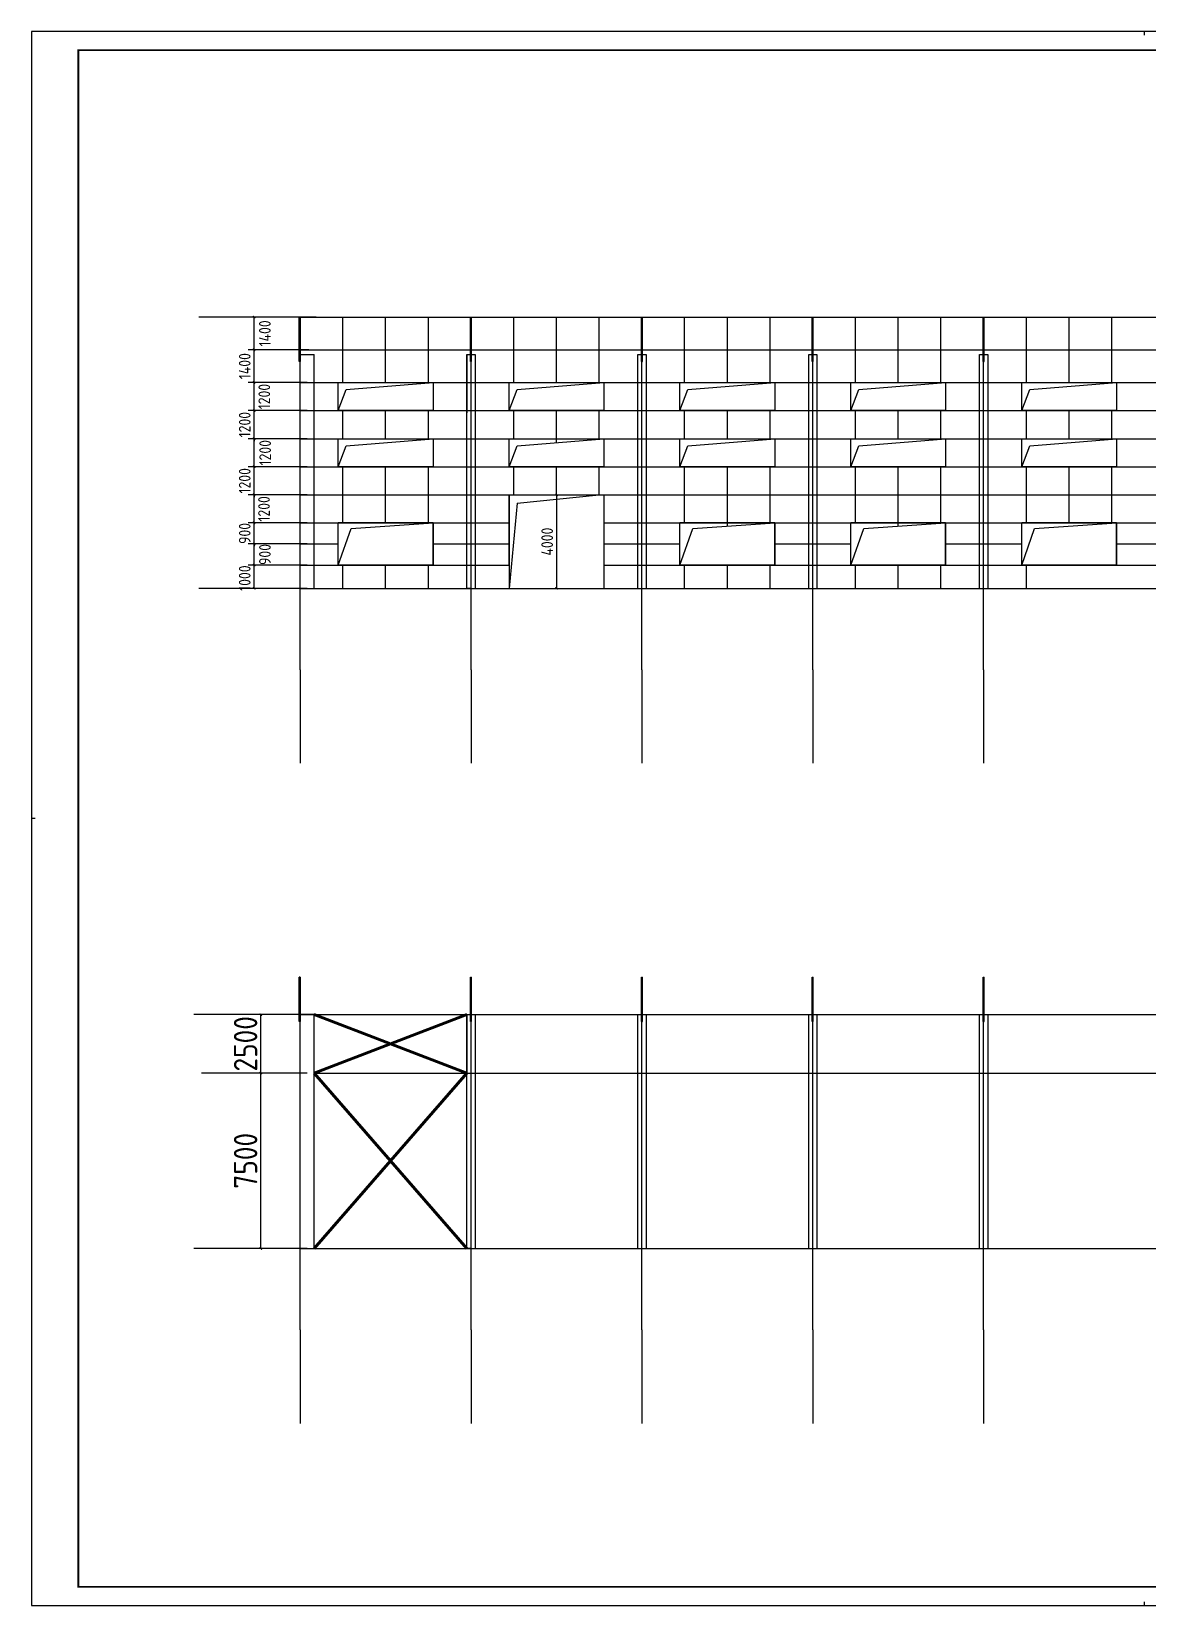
# Model space of a CAD drawing. Extents: x -9001 to 151288, y 75886 to 362543.
# Drawn here: x 56168 to 103852, y 76016 to 143296 of the extents above; entities that cross this region are included whole.
import ezdxf
from ezdxf.enums import TextEntityAlignment as Align

# ---------------------------------------------------------------- set-up
doc = ezdxf.new("R2010")
doc.units = 0
doc.header["$LTSCALE"] = 1000
doc.header["$MEASUREMENT"] = 0
for name, color, linetype in [('AXIS', 3, 'Continuous'), ('DOTE', 1, 'Continuous'), ('PUB_TITLE', 4, 'Continuous')]:
    doc.layers.add(name, color=color, linetype=linetype)
doc.styles.get("Standard").update_dxf_attribs({"font": 'gbenor.shx', "bigfont": 'gbcbig.shx'})
doc.dimstyles.get("Standard").update_dxf_attribs({"dimscale": 100, "dimtxt": 1, "dimasz": 1, "dimexe": 2.5, "dimexo": 3, "dimgap": 1.5, "dimtad": 1, "dimdec": 0, "dimzin": 0, "dimdsep": 46, "dimtxsty": 'Standard', "dimblk": 'ARCHTICK', "dimcen": 0.09, "dimadec": 0, "dimazin": 0, "dimtfac": 1, "dimtdec": 0, "dimtix": 1, "dimtmove": 2, "dimatfit": 3, "dimfxl": 1, "dimtolj": 1, "dimtzin": 0, "dimarcsym": 0})

# ---------------------------------------------------------------- blocks, each defined once
blk = doc.blocks.new('_ArchTick')
at = {"color": 0, "linetype": 'ByBlock', "const_width": 0.4}
blk.add_lwpolyline([(-0.5, -0.5), (0.5, 0.5)], dxfattribs=at)
blk = doc.blocks.new('*D811')
at = {"color": 0, "lineweight": -2}
for p, q in [((67951, 98775), (65716, 98775)), ((65966, 91275), (65966, 98775)), ((67951, 91275), (65716, 91275))]:
    blk.add_line(p, q, dxfattribs=at)
at = {"layer": 'Defpoints', "color": 0}
for p in [(65966, 98775), (68251, 98775), (68251, 91275)]:
    blk.add_point(p, dxfattribs=at)
at = {"color": 0, "lineweight": -2, "xscale": 100, "yscale": 100, "zscale": 100}
for p, rotation in [((65966, 98775), 90), ((65966, 91275), 270)]:
    blk.add_blockref('_ArchTick', p, dxfattribs=dict(at, rotation=rotation))
at = {"color": 0, "insert": (65316, 95025), "char_height": 1000, "attachment_point": 5, "rotation": 90}
blk.add_mtext('\\A1;7500', dxfattribs=at)
blk = doc.blocks.new('*D812')
at = {"color": 0, "lineweight": -2}
for p, q in [((67951, 101275), (65716, 101275)), ((65966, 98775), (65966, 101275)), ((67951, 98775), (65716, 98775))]:
    blk.add_line(p, q, dxfattribs=at)
at = {"layer": 'Defpoints', "color": 0}
for p in [(65966, 101275), (68251, 101275), (68251, 98775)]:
    blk.add_point(p, dxfattribs=at)
at = {"color": 0, "lineweight": -2, "xscale": 100, "yscale": 100, "zscale": 100}
for p, rotation in [((65966, 101275), 90), ((65966, 98775), 270)]:
    blk.add_blockref('_ArchTick', p, dxfattribs=dict(at, rotation=rotation))
at = {"color": 0, "insert": (65316, 100025), "char_height": 1000, "attachment_point": 5, "rotation": 90}
blk.add_mtext('\\A1;2500', dxfattribs=at)
blk = doc.blocks.new('$titleblk$00000167')
for p, q in [((-594.5, 839), (-594.5, 841)), ((-1187, 420.5), (-1189, 420.5)), ((-594.5, 0), (-594.5, 2))]:
    blk.add_line(p, q)
blk.add_lwpolyline([(-1189, 0), (0, 0), (0, 841), (-1189, 841)], close=True)
at = {"const_width": 1}
blk.add_lwpolyline([(-1164, 10), (-10, 10), (-10, 831), (-1164, 831)], close=True, dxfattribs=at)
at = {"flags": 4}
for tag, p in [('(扩展图名)', (-62.12, 184.1)), ('图名', (-62.12, 180.13)), ('日期', (-62.12, 172.03)), ('图号', (-62.12, 163.99)), ('比例', (-62.12, 156)), ('子项', (-59.56, 82.07)), ('工程名称', (-59.24, 70.19)), ('设计号', (-36.91, 28.62))]:
    blk.add_attdef(tag, text='', height=3.5, dxfattribs=at).set_placement(p, align=Align.CENTER)
for tag, p in [('设计人', (-64.84, 148.13)), ('负责人', (-64.71, 140.27)), ('主持人', (-64.73, 132.26)), ('校对人', (-64.28, 124.4)), ('审核人', (-63.96, 116.15)), ('审定人', (-64.16, 107.95)), ('所长', (-64.16, 99.76))]:
    blk.add_attdef(tag, p, '', height=3.5)
blk = doc.blocks.new('*D813')
at = {"color": 0, "lineweight": -2}
for p, q in [((67951, 120491), (65429, 120491)), ((65679, 119491), (65679, 120491)), ((67951, 119491), (65429, 119491))]:
    blk.add_line(p, q, dxfattribs=at)
at = {"layer": 'Defpoints', "color": 0}
for p in [(65679, 120491), (68251, 120491), (68251, 119491)]:
    blk.add_point(p, dxfattribs=at)
at = {"color": 0, "lineweight": -2, "xscale": 100, "yscale": 100, "zscale": 100}
for p, rotation in [((65679, 120491), 90), ((65679, 119491), 270)]:
    blk.add_blockref('_ArchTick', p, dxfattribs=dict(at, rotation=rotation))
at = {"color": 0, "insert": (65279, 119931), "char_height": 500, "attachment_point": 5, "rotation": 90}
blk.add_mtext('\\A1;1000', dxfattribs=at)
blk = doc.blocks.new('*D814')
at = {"color": 0, "lineweight": -2}
for p, q in [((67951, 122291), (65429, 122291)), ((65679, 122291), (65679, 122391)), ((65679, 121391), (65679, 122291)), ((67951, 121391), (65429, 121391)), ((65679, 121391), (65679, 121291))]:
    blk.add_line(p, q, dxfattribs=at)
at = {"layer": 'Defpoints', "color": 0}
for p in [(65679, 122291), (68251, 122291), (68251, 121391)]:
    blk.add_point(p, dxfattribs=at)
at = {"color": 0, "lineweight": -2, "xscale": 100, "yscale": 100, "zscale": 100}
for p, rotation in [((65679, 122291), 270), ((65679, 121391), 90)]:
    blk.add_blockref('_ArchTick', p, dxfattribs=dict(at, rotation=rotation))
at = {"color": 0, "insert": (65279, 121841), "char_height": 500, "attachment_point": 5, "rotation": 90}
blk.add_mtext('\\A1;900', dxfattribs=at)
blk = doc.blocks.new('*D815')
at = {"color": 0, "lineweight": -2}
for p, q in [((67951, 123491), (65429, 123491)), ((65679, 122291), (65679, 123491)), ((67951, 122291), (65429, 122291))]:
    blk.add_line(p, q, dxfattribs=at)
at = {"layer": 'Defpoints', "color": 0}
for p in [(65679, 123491), (68251, 123491), (68251, 122291)]:
    blk.add_point(p, dxfattribs=at)
at = {"color": 0, "lineweight": -2, "xscale": 100, "yscale": 100, "zscale": 100}
for p, rotation in [((65679, 123491), 90), ((65679, 122291), 270)]:
    blk.add_blockref('_ArchTick', p, dxfattribs=dict(at, rotation=rotation))
at = {"color": 0, "insert": (66102, 122891), "char_height": 500, "attachment_point": 5, "rotation": 90}
blk.add_mtext('\\A1;1200', dxfattribs=at)
blk = doc.blocks.new('*D816')
at = {"color": 0, "lineweight": -2}
for p, q in [((67951, 124691), (65429, 124691)), ((65679, 124691), (65679, 124791)), ((65679, 123491), (65679, 124691)), ((67951, 123491), (65429, 123491)), ((65679, 123491), (65679, 123391))]:
    blk.add_line(p, q, dxfattribs=at)
at = {"layer": 'Defpoints', "color": 0}
for p in [(65679, 124691), (68251, 124691), (68251, 123491)]:
    blk.add_point(p, dxfattribs=at)
at = {"color": 0, "lineweight": -2, "xscale": 100, "yscale": 100, "zscale": 100}
for p, rotation in [((65679, 124691), 270), ((65679, 123491), 90)]:
    blk.add_blockref('_ArchTick', p, dxfattribs=dict(at, rotation=rotation))
at = {"color": 0, "insert": (65279, 124091), "char_height": 500, "attachment_point": 5, "rotation": 90}
blk.add_mtext('\\A1;1200', dxfattribs=at)
blk = doc.blocks.new('*D817')
at = {"color": 0, "lineweight": -2}
for p, q in [((67951, 125891), (65429, 125891)), ((65679, 124691), (65679, 125891)), ((67951, 124691), (65429, 124691))]:
    blk.add_line(p, q, dxfattribs=at)
at = {"layer": 'Defpoints', "color": 0}
for p in [(65679, 125891), (68251, 125891), (68251, 124691)]:
    blk.add_point(p, dxfattribs=at)
at = {"color": 0, "lineweight": -2, "xscale": 100, "yscale": 100, "zscale": 100}
for p, rotation in [((65679, 125891), 90), ((65679, 124691), 270)]:
    blk.add_blockref('_ArchTick', p, dxfattribs=dict(at, rotation=rotation))
at = {"color": 0, "insert": (66152, 125291), "char_height": 500, "attachment_point": 5, "rotation": 90}
blk.add_mtext('\\A1;1200', dxfattribs=at)
blk = doc.blocks.new('*D818')
at = {"color": 0, "lineweight": -2}
for p, q in [((65679, 127091), (65679, 127191)), ((67951, 127091), (65429, 127091)), ((65679, 125891), (65679, 127091)), ((67951, 125891), (65429, 125891)), ((65679, 125891), (65679, 125791))]:
    blk.add_line(p, q, dxfattribs=at)
at = {"layer": 'Defpoints', "color": 0}
for p in [(65679, 127091), (68251, 127091), (68251, 125891)]:
    blk.add_point(p, dxfattribs=at)
at = {"color": 0, "lineweight": -2, "xscale": 100, "yscale": 100, "zscale": 100}
for p, rotation in [((65679, 127091), 270), ((65679, 125891), 90)]:
    blk.add_blockref('_ArchTick', p, dxfattribs=dict(at, rotation=rotation))
at = {"color": 0, "insert": (65279, 126491), "char_height": 500, "attachment_point": 5, "rotation": 90}
blk.add_mtext('\\A1;1200', dxfattribs=at)
blk = doc.blocks.new('*D819')
at = {"color": 0, "lineweight": -2}
for p, q in [((67951, 128291), (65429, 128291)), ((65679, 127091), (65679, 128291)), ((67951, 127091), (65429, 127091))]:
    blk.add_line(p, q, dxfattribs=at)
at = {"layer": 'Defpoints', "color": 0}
for p in [(65679, 128291), (68251, 128291), (68251, 127091)]:
    blk.add_point(p, dxfattribs=at)
at = {"color": 0, "lineweight": -2, "xscale": 100, "yscale": 100, "zscale": 100}
for p, rotation in [((65679, 128291), 90), ((65679, 127091), 270)]:
    blk.add_blockref('_ArchTick', p, dxfattribs=dict(at, rotation=rotation))
at = {"color": 0, "insert": (66114, 127691), "char_height": 500, "attachment_point": 5, "rotation": 90}
blk.add_mtext('\\A1;1200', dxfattribs=at)
blk = doc.blocks.new('*D820')
at = {"color": 0, "lineweight": -2}
for p, q in [((68012, 129691), (65429, 129691)), ((65679, 128291), (65679, 129691)), ((67951, 128291), (65429, 128291))]:
    blk.add_line(p, q, dxfattribs=at)
at = {"layer": 'Defpoints', "color": 0}
for p in [(65679, 129691), (68312, 129691), (68251, 128291)]:
    blk.add_point(p, dxfattribs=at)
at = {"color": 0, "lineweight": -2, "xscale": 100, "yscale": 100, "zscale": 100}
for p, rotation in [((65679, 129691), 90), ((65679, 128291), 270)]:
    blk.add_blockref('_ArchTick', p, dxfattribs=dict(at, rotation=rotation))
at = {"color": 0, "insert": (65279, 128991), "char_height": 500, "attachment_point": 5, "rotation": 90}
blk.add_mtext('\\A1;1400', dxfattribs=at)
blk = doc.blocks.new('*D821')
at = {"color": 0, "lineweight": -2}
for p, q in [((68337, 131091), (65429, 131091)), ((65679, 129691), (65679, 131091)), ((68012, 129691), (65429, 129691))]:
    blk.add_line(p, q, dxfattribs=at)
at = {"layer": 'Defpoints', "color": 0}
for p in [(65679, 131091), (68637, 131091), (68312, 129691)]:
    blk.add_point(p, dxfattribs=at)
at = {"color": 0, "lineweight": -2, "xscale": 100, "yscale": 100, "zscale": 100}
for p, rotation in [((65679, 131091), 90), ((65679, 129691), 270)]:
    blk.add_blockref('_ArchTick', p, dxfattribs=dict(at, rotation=rotation))
at = {"color": 0, "insert": (66139, 130391), "char_height": 500, "attachment_point": 5, "rotation": 90}
blk.add_mtext('\\A1;1400', dxfattribs=at)
blk = doc.blocks.new('*D822')
at = {"color": 0, "lineweight": -2}
for p, q in [((78301, 123491), (78351, 123491)), ((78601, 123491), (78601, 119491)), ((78301, 119491), (78351, 119491))]:
    blk.add_line(p, q, dxfattribs=at)
at = {"layer": 'Defpoints', "color": 0}
for p in [(78601, 123491), (78601, 119491), (78601, 119491)]:
    blk.add_point(p, dxfattribs=at)
at = {"color": 0, "lineweight": -2, "xscale": 100, "yscale": 100, "zscale": 100}
for p, rotation in [((78601, 123491), 90), ((78601, 119491), 270)]:
    blk.add_blockref('_ArchTick', p, dxfattribs=dict(at, rotation=rotation))
at = {"color": 0, "insert": (78201, 121491), "char_height": 500, "attachment_point": 5, "rotation": 90}
blk.add_mtext('\\A1;4000', dxfattribs=at)
blk = doc.blocks.new('*D824')
at = {"color": 0, "lineweight": -2}
for p, q in [((67351, 121391), (65429, 121391)), ((65679, 120491), (65679, 121391)), ((67351, 120491), (65429, 120491))]:
    blk.add_line(p, q, dxfattribs=at)
at = {"layer": 'Defpoints', "color": 0}
for p in [(65679, 121391), (67651, 121391), (67651, 120491)]:
    blk.add_point(p, dxfattribs=at)
at = {"color": 0, "lineweight": -2, "xscale": 100, "yscale": 100, "zscale": 100}
for p, rotation in [((65679, 121391), 90), ((65679, 120491), 270)]:
    blk.add_blockref('_ArchTick', p, dxfattribs=dict(at, rotation=rotation))
at = {"color": 0, "insert": (66142, 120941), "char_height": 500, "attachment_point": 5, "rotation": 90}
blk.add_mtext('\\A1;900', dxfattribs=at)

msp = doc.modelspace()

# ---------------------------------------------------------------- linework, layer by layer
for p, q in [((67610.6, 131090.9), (63316.6, 131090.9)), ((67610.6, 129190.9), (67610.6, 131090.9)), ((67650.6, 131090.9), (67610.6, 131090.9)), ((67650.6, 131090.9), (67650.6, 129490.9)), ((74930.6, 129190.9), (74930.6, 131090.9)), ((74930.6, 131090.9), (74970.6, 131090.9)), ((74970.6, 129190.9), (74970.6, 131090.9)), ((82228.6, 129190.9), (82228.6, 131090.9)), ((82268.6, 129190.9), (82268.6, 131090.9)), ((89528.6, 129190.9), (89528.6, 131090.9)), ((89568.6, 129190.9), (89568.6, 131090.9)), ((96828.6, 129190.9), (96828.6, 131090.9)), ((96868.6, 129190.9), (96868.6, 131090.9)), ((67650.6, 129190.9), (67610.6, 129190.9)), ((67650.6, 129490.9), (68250.6, 129490.9)), ((67650.6, 119490.9), (67650.6, 129490.9)), ((67650.6, 119490.9), (67650.6, 129490.9)), ((67650.6, 129490.9), (67650.6, 129190.9)), ((67650.6, 119490.9), (67650.6, 129490.9)), ((68250.6, 119490.9), (68250.6, 129490.9)), ((74775.6, 119490.9), (74775.6, 129490.9)), ((74775.6, 129490.9), (74775.6, 126990.9)), ((74775.6, 129490.9), (75125.6, 129490.9)), ((74950.6, 129190.9), (74930.6, 129190.9)), ((74950.6, 129490.9), (74950.6, 129190.9)), ((74950.6, 129190.9), (74970.6, 129190.9)), ((75125.6, 129490.9), (75125.6, 119490.9)), ((82075.6, 119490.9), (82075.6, 129490.9)), ((82075.6, 129490.9), (82425.6, 129490.9)), ((82248.6, 129190.9), (82228.6, 129190.9)), ((82248.6, 129490.9), (82248.6, 129190.9)), ((82248.6, 129190.9), (82268.6, 129190.9)), ((82425.6, 129490.9), (82425.6, 119490.9)), ((89375.6, 119490.9), (89375.6, 129490.9)), ((89375.6, 129490.9), (89725.6, 129490.9)), ((89548.6, 129190.9), (89528.6, 129190.9)), ((89548.6, 129490.9), (89548.6, 129190.9)), ((89548.6, 129190.9), (89568.6, 129190.9)), ((89725.6, 129490.9), (89725.6, 119490.9)), ((96675.6, 119490.9), (96675.6, 129490.9)), ((96675.6, 129490.9), (97025.6, 129490.9)), ((96848.6, 129190.9), (96828.6, 129190.9)), ((96848.6, 129490.9), (96848.6, 129190.9)), ((96848.6, 129190.9), (96868.6, 129190.9)), ((97025.6, 129490.9), (97025.6, 119490.9)), ((69275.6, 127090.9), (69275.6, 128290.9)), ((69275.6, 128290.9), (73325.6, 128290.9)), ((69275.6, 127090.9), (69617.6, 127986.9)), ((69617.6, 127986.9), (73325.6, 128290.9)), ((73325.6, 128290.9), (73325.6, 127090.9)), ((76575.6, 127090.9), (76575.6, 128290.9)), ((76575.6, 128290.9), (80625.6, 128290.9)), ((76575.6, 127090.9), (76917.6, 127986.9)), ((76917.6, 127986.9), (80625.6, 128290.9)), ((80625.6, 128290.9), (80625.6, 127090.9)), ((83875.6, 127090.9), (83875.6, 128290.9)), ((83875.6, 128290.9), (87925.6, 128290.9)), ((83875.6, 127090.9), (84217.6, 127986.9)), ((84217.6, 127986.9), (87925.6, 128290.9)), ((87925.6, 128290.9), (87925.6, 127090.9)), ((91175.6, 127090.9), (91175.6, 128290.9)), ((91175.6, 128290.9), (95225.6, 128290.9)), ((91175.6, 127090.9), (91517.6, 127986.9)), ((91517.6, 127986.9), (95225.6, 128290.9)), ((95225.6, 128290.9), (95225.6, 127090.9)), ((98475.6, 127090.9), (98475.6, 128290.9)), ((98475.6, 128290.9), (102525.6, 128290.9)), ((98475.6, 127090.9), (98817.6, 127986.9)), ((98817.6, 127986.9), (102525.6, 128290.9)), ((102525.6, 128290.9), (102525.6, 127090.9)), ((73325.6, 127090.9), (69275.6, 127090.9)), ((80625.6, 127090.9), (76575.6, 127090.9)), ((87925.6, 127090.9), (83875.6, 127090.9)), ((95225.6, 127090.9), (91175.6, 127090.9)), ((102525.6, 127090.9), (98475.6, 127090.9)), ((69275.6, 124690.9), (69275.6, 125890.9)), ((69275.6, 125890.9), (73325.6, 125890.9)), ((69617.6, 125586.9), (73325.6, 125890.9)), ((73325.6, 125890.9), (73325.6, 124690.9)), ((76575.6, 124690.9), (76575.6, 125890.9)), ((76575.6, 125890.9), (80625.6, 125890.9)), ((76917.6, 125586.9), (80625.6, 125890.9)), ((80625.6, 125890.9), (80625.6, 124690.9)), ((83875.6, 124690.9), (83875.6, 125890.9)), ((83875.6, 125890.9), (87925.6, 125890.9)), ((84217.6, 125586.9), (87925.6, 125890.9)), ((87925.6, 125890.9), (87925.6, 124690.9)), ((91175.6, 124690.9), (91175.6, 125890.9)), ((91175.6, 125890.9), (95225.6, 125890.9)), ((91517.6, 125586.9), (95225.6, 125890.9)), ((95225.6, 125890.9), (95225.6, 124690.9)), ((98475.6, 124690.9), (98475.6, 125890.9)), ((98475.6, 125890.9), (102525.6, 125890.9)), ((98817.6, 125586.9), (102525.6, 125890.9)), ((102525.6, 125890.9), (102525.6, 124690.9)), ((69275.6, 124690.9), (69617.6, 125586.9)), ((76575.6, 124690.9), (76917.6, 125586.9)), ((83875.6, 124690.9), (84217.6, 125586.9)), ((91175.6, 124690.9), (91517.6, 125586.9)), ((98475.6, 124690.9), (98817.6, 125586.9)), ((73325.6, 124690.9), (69275.6, 124690.9)), ((80625.6, 124690.9), (76575.6, 124690.9)), ((87925.6, 124690.9), (83875.6, 124690.9)), ((95225.6, 124690.9), (91175.6, 124690.9)), ((102525.6, 124690.9), (98475.6, 124690.9)), ((76575.6, 120490.9), (76575.6, 123490.9)), ((76575.6, 123490.9), (80625.6, 123490.9)), ((76575.6, 123490.9), (76575.6, 119490.9)), ((76917.6, 123136.4), (76575.6, 119490.9)), ((76917.6, 123136.4), (80425.6, 123490.9)), ((80625.6, 123490.9), (80625.6, 120490.9)), ((80625.6, 123490.9), (80625.6, 119490.9)), ((69275.6, 120490.9), (69275.6, 122290.9)), ((69275.6, 122290.9), (73325.6, 122290.9)), ((73325.6, 122290.9), (69275.6, 122290.9)), ((69275.6, 120490.9), (69826.6, 122048.9)), ((69826.6, 122048.9), (73325.6, 122290.9)), ((73325.6, 122290.9), (73325.6, 120490.9)), ((73325.6, 120490.9), (73325.6, 122290.9)), ((83875.6, 120490.9), (83875.6, 122290.9)), ((83875.6, 122290.9), (87925.6, 122290.9)), ((83875.6, 120490.9), (83875.6, 122290.9)), ((83875.6, 122290.9), (87925.6, 122290.9)), ((87925.6, 122290.9), (83875.6, 122290.9)), ((83875.6, 120490.9), (84426.6, 122048.9)), ((83875.6, 120490.9), (84426.6, 122048.9)), ((84426.6, 122048.9), (87925.6, 122290.9)), ((84426.6, 122048.9), (87925.6, 122290.9)), ((87925.6, 122290.9), (87925.6, 120490.9)), ((87925.6, 122290.9), (87925.6, 120490.9)), ((87925.6, 120490.9), (87925.6, 122290.9)), ((91175.6, 120490.9), (91175.6, 122290.9)), ((91175.6, 122290.9), (95225.6, 122290.9)), ((91175.6, 120490.9), (91175.6, 122290.9)), ((91175.6, 122290.9), (95225.6, 122290.9)), ((95225.6, 122290.9), (91175.6, 122290.9)), ((91175.6, 120490.9), (91726.6, 122048.9)), ((91175.6, 120490.9), (91726.6, 122048.9)), ((91726.6, 122048.9), (95225.6, 122290.9)), ((91726.6, 122048.9), (95225.6, 122290.9)), ((95225.6, 122290.9), (95225.6, 120490.9)), ((95225.6, 122290.9), (95225.6, 120490.9)), ((95225.6, 120490.9), (95225.6, 122290.9)), ((98475.6, 120490.9), (98475.6, 122290.9)), ((98475.6, 122290.9), (102525.6, 122290.9)), ((98475.6, 120490.9), (98475.6, 122290.9)), ((98475.6, 122290.9), (102525.6, 122290.9)), ((102525.6, 122290.9), (98475.6, 122290.9)), ((98475.6, 120490.9), (99026.6, 122048.9)), ((98475.6, 120490.9), (99026.6, 122048.9)), ((99026.6, 122048.9), (102525.6, 122290.9)), ((99026.6, 122048.9), (102525.6, 122290.9)), ((102525.6, 122290.9), (102525.6, 120490.9)), ((102525.6, 122290.9), (102525.6, 120490.9)), ((102525.6, 120490.9), (102525.6, 122290.9)), ((73325.6, 120490.9), (69275.6, 120490.9)), ((69275.6, 120490.9), (73325.6, 120490.9)), ((87925.6, 120490.9), (83875.6, 120490.9)), ((87925.6, 120490.9), (83875.6, 120490.9)), ((83875.6, 120490.9), (87925.6, 120490.9)), ((95225.6, 120490.9), (91175.6, 120490.9)), ((95225.6, 120490.9), (91175.6, 120490.9)), ((91175.6, 120490.9), (95225.6, 120490.9)), ((102525.6, 120490.9), (98475.6, 120490.9)), ((102525.6, 120490.9), (98475.6, 120490.9)), ((98475.6, 120490.9), (102525.6, 120490.9)), ((67650.6, 119490.9), (63317.6, 119490.9)), ((67650.6, 119490.9), (140650.6, 119490.9)), ((67650.6, 119490.9), (68250.6, 119490.9)), ((74950.6, 119490.9), (74775.6, 119490.9)), ((67610.6, 100974.9), (67610.6, 102874.9)), ((67650.6, 102874.9), (67610.6, 102874.9)), ((67650.6, 102874.9), (67650.6, 101274.9)), ((74930.6, 100974.9), (74930.6, 102874.9)), ((74930.6, 102874.9), (74970.6, 102874.9)), ((74970.6, 100974.9), (74970.6, 102874.9)), ((82230.6, 100974.9), (82230.6, 102874.9)), ((82230.6, 102874.9), (82270.6, 102874.9)), ((82270.6, 100974.9), (82270.6, 102874.9)), ((89530.6, 100974.9), (89530.6, 102874.9)), ((89530.6, 102874.9), (89570.6, 102874.9)), ((89570.6, 100974.9), (89570.6, 102874.9)), ((96830.6, 100974.9), (96830.6, 102874.9)), ((96830.6, 102874.9), (96870.6, 102874.9)), ((96870.6, 100974.9), (96870.6, 102874.9)), ((68250.6, 101274.9), (63109.1, 101274.9)), ((67650.6, 100974.9), (67610.6, 100974.9)), ((67650.6, 101274.9), (140650.6, 101274.9)), ((67650.6, 91274.9), (67650.6, 101274.9)), ((67650.6, 91274.9), (67650.6, 101274.9)), ((67650.6, 101274.9), (67650.6, 100974.9)), ((68250.6, 91274.9), (68250.6, 101274.9)), ((74775.6, 91274.9), (74775.6, 101274.9)), ((74775.6, 101274.9), (74775.6, 98774.9)), ((74950.6, 100974.9), (74930.6, 100974.9)), ((74950.6, 101274.9), (74950.6, 100974.9)), ((74950.6, 100974.9), (74970.6, 100974.9)), ((75125.6, 101274.9), (75125.6, 91274.9)), ((82075.6, 91274.9), (82075.6, 101274.9)), ((82250.6, 100974.9), (82230.6, 100974.9)), ((82250.6, 101274.9), (82250.6, 100974.9)), ((82250.6, 100974.9), (82270.6, 100974.9)), ((82425.6, 101274.9), (82425.6, 91274.9)), ((89375.6, 91274.9), (89375.6, 101274.9)), ((89550.6, 100974.9), (89530.6, 100974.9)), ((89550.6, 101274.9), (89550.6, 100974.9)), ((89550.6, 100974.9), (89570.6, 100974.9)), ((89725.6, 101274.9), (89725.6, 91274.9)), ((96675.6, 91274.9), (96675.6, 101274.9)), ((96850.6, 100974.9), (96830.6, 100974.9)), ((96850.6, 101274.9), (96850.6, 100974.9)), ((96850.6, 100974.9), (96870.6, 100974.9)), ((97025.6, 101274.9), (97025.6, 91274.9)), ((67650.6, 98774.9), (63434.6, 98774.9)), ((68250.6, 98774.9), (140650.6, 98774.9)), ((67650.6, 91274.9), (63105.6, 91274.9)), ((67650.6, 91274.9), (140650.6, 91274.9)), ((67650.6, 91274.9), (68250.6, 91274.9)), ((74950.6, 91274.9), (74775.6, 91274.9))]:
    msp.add_line(p, q)
at = {"color": 2}
for p, q in [((67650.6, 131090.9), (140650.6, 131090.9)), ((67650.6, 129690.9), (140650.6, 129690.9)), ((67650.6, 128290.9), (140650.6, 128290.9)), ((67650.6, 127090.9), (140650.6, 127090.9)), ((67650.6, 125890.9), (140650.6, 125890.9)), ((67650.6, 124690.9), (140650.6, 124690.9)), ((67650.6, 123490.9), (140650.6, 123490.9)), ((67650.6, 122290.9), (76575.6, 122290.9)), ((80625.6, 122290.9), (127675.6, 122290.9)), ((67650.6, 121390.9), (69275.6, 121390.9)), ((73325.6, 121390.9), (76575.6, 121390.9)), ((80625.6, 121390.9), (83875.6, 121390.9)), ((87925.6, 121390.9), (91175.6, 121390.9)), ((95225.6, 121390.9), (98475.6, 121390.9)), ((102525.6, 121390.9), (105775.6, 121390.9)), ((67650.6, 120490.9), (76575.6, 120490.9)), ((80625.6, 120490.9), (127769.4, 120490.9))]:
    msp.add_line(p, q, dxfattribs=at)
at = {"color": 5}
for p, q in [((69475.6, 128290.9), (69475.6, 131090.9)), ((71300.6, 128290.9), (71300.6, 131090.9)), ((73125.6, 128290.9), (73125.6, 131090.9)), ((76775.6, 128290.9), (76775.6, 131090.9)), ((78600.6, 128290.9), (78600.6, 131090.9)), ((80425.6, 128290.9), (80425.6, 131090.9)), ((84075.6, 128290.9), (84075.6, 131090.9)), ((85900.6, 128290.9), (85900.6, 131090.9)), ((87725.6, 128274.5), (87725.6, 131090.9)), ((91375.6, 128290.9), (91375.6, 131090.9)), ((93200.6, 128290.9), (93200.6, 131090.9)), ((95025.6, 128290.9), (95025.6, 131090.9)), ((98675.6, 128290.9), (98675.6, 131090.9)), ((100500.6, 128290.9), (100500.6, 131090.9)), ((102325.6, 128290.9), (102325.6, 131090.9)), ((69475.6, 125890.9), (69475.6, 127090.9)), ((71300.6, 125890.9), (71300.6, 127090.9)), ((73125.6, 125890.9), (73125.6, 127090.9)), ((76775.6, 125890.9), (76775.6, 127090.9)), ((76775.6, 125890.9), (76775.6, 127090.9)), ((78600.6, 125890.9), (78600.6, 127090.9)), ((78600.6, 125724.9), (78600.6, 127090.9)), ((80425.6, 125890.9), (80425.6, 127090.9)), ((80425.6, 125890.9), (80425.6, 127090.9)), ((84075.6, 125890.9), (84075.6, 127090.9)), ((84075.6, 125890.9), (84075.6, 127090.9)), ((85900.6, 125890.9), (85900.6, 127090.9)), ((85900.6, 125890.9), (85900.6, 127090.9)), ((87725.6, 125890.9), (87725.6, 127090.9)), ((87725.6, 125874.5), (87725.6, 127090.9)), ((91375.6, 125890.9), (91375.6, 127090.9)), ((91375.6, 125890.9), (91375.6, 127090.9)), ((93200.6, 125890.9), (93200.6, 127090.9)), ((93200.6, 125890.9), (93200.6, 127090.9)), ((95025.6, 125890.9), (95025.6, 127090.9)), ((95025.6, 125890.9), (95025.6, 127090.9)), ((98675.6, 125890.9), (98675.6, 127090.9)), ((98675.6, 125890.9), (98675.6, 127090.9)), ((100500.6, 125890.9), (100500.6, 127090.9)), ((100500.6, 125890.9), (100500.6, 127090.9)), ((102325.6, 125890.9), (102325.6, 127090.9)), ((102325.6, 125890.9), (102325.6, 127090.9)), ((69475.6, 122290.9), (69475.6, 124690.9)), ((71300.6, 122290.9), (71300.6, 124690.9)), ((73125.6, 122290.9), (73125.6, 124690.9)), ((76775.6, 123490.9), (76775.6, 124690.9)), ((78600.6, 123490.9), (78600.6, 124690.9)), ((80425.6, 123490.9), (80425.6, 124690.9)), ((84075.6, 122290.9), (84075.6, 124690.9)), ((84075.6, 122290.9), (84075.6, 124690.9)), ((85900.6, 122290.9), (85900.6, 124690.9)), ((85900.6, 122150.9), (85900.6, 124690.9)), ((87725.6, 122290.9), (87725.6, 124690.9)), ((87725.6, 122277.1), (87725.6, 124690.9)), ((91375.6, 122290.9), (91375.6, 124690.9)), ((91375.6, 122290.9), (91375.6, 124690.9)), ((93200.6, 122290.9), (93200.6, 124690.9)), ((93200.6, 122150.9), (93200.6, 124690.9)), ((95025.6, 122290.9), (95025.6, 124690.9)), ((95025.6, 122290.9), (95025.6, 124690.9)), ((98675.6, 122290.9), (98675.6, 124690.9)), ((98675.6, 122290.9), (98675.6, 124690.9)), ((100500.6, 122290.9), (100500.6, 124690.9)), ((102325.6, 122290.9), (102325.6, 124690.9)), ((69475.6, 119490.9), (69475.6, 120490.9)), ((71300.6, 119490.9), (71300.6, 120490.9)), ((73125.6, 119490.9), (73125.6, 120490.9)), ((84075.6, 119490.9), (84075.6, 120490.9)), ((85900.6, 119490.9), (85900.6, 120490.9)), ((87725.6, 119490.9), (87725.6, 120490.9)), ((91375.6, 119490.9), (91375.6, 120490.9)), ((93200.6, 119490.9), (93200.6, 120490.9)), ((95025.6, 119490.9), (95025.6, 120490.9)), ((98675.6, 119490.9), (98675.6, 120490.9))]:
    msp.add_line(p, q, dxfattribs=at)
at = {"lineweight": 60, "ltscale": 10}
for p, q in [((68250.6, 98774.9), (74775.6, 101274.9)), ((74775.6, 98774.9), (68250.6, 101274.9)), ((68250.6, 98774.9), (74775.6, 91274.9)), ((68250.6, 91274.9), (74775.6, 98774.9))]:
    msp.add_line(p, q, dxfattribs=at)
at = {"layer": 'AXIS'}
for p, q in [((67650.6, 116013.9), (67650.6, 112013.9)), ((74950.6, 116013.9), (74950.6, 112013.9)), ((82250.6, 116013.9), (82250.6, 112013.9)), ((89550.6, 116013.9), (89550.6, 112013.9)), ((96850.6, 116013.9), (96850.6, 112013.9)), ((67650.6, 87797.9), (67650.6, 83797.9)), ((74950.6, 87797.9), (74950.6, 83797.9)), ((82250.6, 87797.9), (82250.6, 83797.9)), ((89550.6, 87797.9), (89550.6, 83797.9)), ((96850.6, 87797.9), (96850.6, 83797.9))]:
    msp.add_line(p, q, dxfattribs=at)
at = {"layer": 'DOTE'}
for p, q in [((67650.6, 116013.9), (67650.6, 129490.9)), ((74950.6, 116013.9), (74950.6, 129490.9)), ((82250.6, 116013.9), (82250.6, 129490.9)), ((89550.6, 116013.9), (89550.6, 129490.9)), ((96850.6, 116013.9), (96850.6, 129490.9)), ((67650.6, 87797.9), (67650.6, 101274.9)), ((74950.6, 87797.9), (74950.6, 101274.9)), ((82250.6, 87797.9), (82250.6, 101274.9)), ((89550.6, 87797.9), (89550.6, 101274.9)), ((96850.6, 87797.9), (96850.6, 101274.9))]:
    msp.add_line(p, q, dxfattribs=at)

# ---------------------------------------------------------------- block references
at = {"layer": 'PUB_TITLE', "xscale": 80, "yscale": 80, "zscale": 80}
msp.add_blockref('$titleblk$00000167', (151288.1, 76015.8), dxfattribs=at)

# ---------------------------------------------------------------- dimensions: what is measured, and where the dimension line sits
for base, p1, p2, picture, middle in [((65679.3, 131090.9), (68311.6, 129690.9), (68636.6, 131090.9), '*D821', (66139.3, 130390.9)), ((65679.3, 128290.9), (68250.6, 127090.9), (68250.6, 128290.9), '*D819', (66114.3, 127690.9)), ((65679.3, 125890.9), (68250.6, 124690.9), (68250.6, 125890.9), '*D817', (66151.8, 125290.9)), ((65679.3, 123490.9), (68250.6, 122290.9), (68250.6, 123490.9), '*D815', (66102.3, 122890.9)), ((65679.3, 121390.9), (67650.6, 120490.9), (67650.6, 121390.9), '*D824', (66142.1, 120940.9)), ((65679.3, 120490.9), (68250.6, 119490.9), (68250.6, 120490.9), '*D813', (65279.3, 119930.9))]:
    dim = msp.add_linear_dim(base=base, p1=p1, p2=p2, angle=90, dimstyle='Standard', override={"dimtxt": 5})
    dim.commit()
    dim.dimension.update_dxf_attribs({"geometry": picture, "text_midpoint": middle, "dimtype": 160})
for base, p1, p2, override, picture, middle in [((65679.3, 129690.9), (68250.6, 128290.9), (68311.6, 129690.9), {"dimtxt": 5}, '*D820', (65279.3, 128990.9)), ((65679.3, 127090.9), (68250.6, 125890.9), (68250.6, 127090.9), {"dimtxt": 5}, '*D818', (65279.3, 126490.9)), ((65679.3, 124690.9), (68250.6, 123490.9), (68250.6, 124690.9), {"dimtxt": 5}, '*D816', (65279.3, 124090.9)), ((78600.6, 119490.9), (78600.6, 123490.9), (78600.6, 119490.9), {"dimtxt": 5}, '*D822', (78200.6, 121490.9)), ((65679.3, 122290.9), (68250.6, 121390.9), (68250.6, 122290.9), {"dimtxt": 5}, '*D814', (65279.3, 121840.9)), ((65965.6, 101274.9), (68250.6, 98774.9), (68250.6, 101274.9), {"dimtxt": 10}, '*D812', (65315.6, 100024.9)), ((65965.6, 98774.9), (68250.6, 91274.9), (68250.6, 98774.9), {"dimtxt": 10}, '*D811', (65315.6, 95024.9))]:
    dim = msp.add_linear_dim(base=base, p1=p1, p2=p2, angle=90, dimstyle='Standard', override=override)
    dim.commit()
    dim.dimension.update_dxf_attribs({"geometry": picture, "text_midpoint": middle})

doc.saveas('drawing.dxf')
